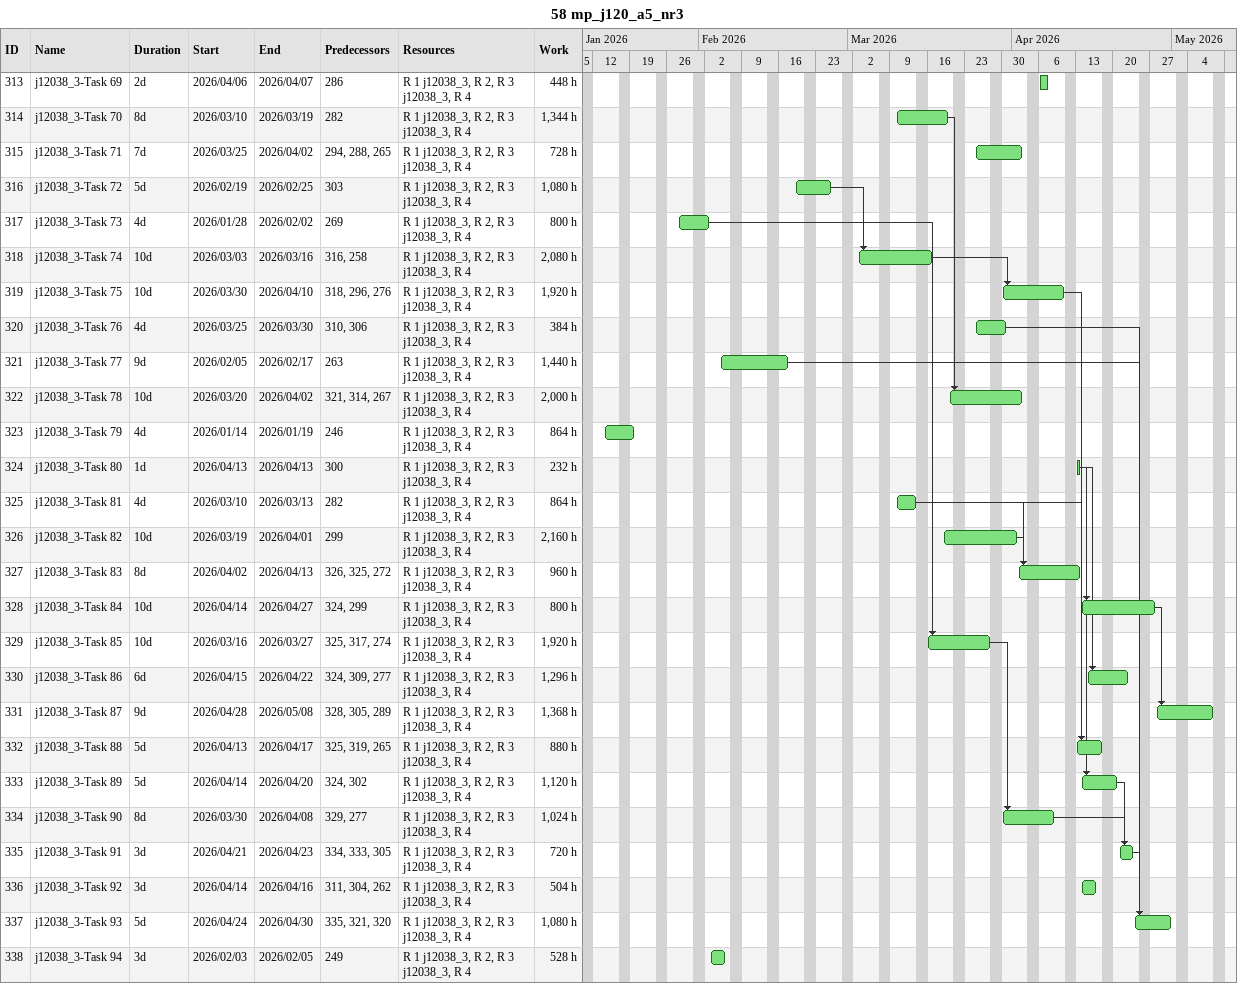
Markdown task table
58 mp_j120_a5_nr3

| ID | Task | Duration | Start | Finish | Predecessors | Resources | Work (h) |
|---|---|---|---|---|---|---|---|
| 313 | j12038_3-Task 69 | 2d | 2026-04-06 | 2026-04-07 | 286 | R 1 j12038_3, R 2, R 3 j12038_3, R 4 | 448 |
| 314 | j12038_3-Task 70 | 8d | 2026-03-10 | 2026-03-19 | 282 | R 1 j12038_3, R 2, R 3 j12038_3, R 4 | 1344 |
| 315 | j12038_3-Task 71 | 7d | 2026-03-25 | 2026-04-02 | 294, 288, 265 | R 1 j12038_3, R 2, R 3 j12038_3, R 4 | 728 |
| 316 | j12038_3-Task 72 | 5d | 2026-02-19 | 2026-02-25 | 303 | R 1 j12038_3, R 2, R 3 j12038_3, R 4 | 1080 |
| 317 | j12038_3-Task 73 | 4d | 2026-01-28 | 2026-02-02 | 269 | R 1 j12038_3, R 2, R 3 j12038_3, R 4 | 800 |
| 318 | j12038_3-Task 74 | 10d | 2026-03-03 | 2026-03-16 | 316, 258 | R 1 j12038_3, R 2, R 3 j12038_3, R 4 | 2080 |
| 319 | j12038_3-Task 75 | 10d | 2026-03-30 | 2026-04-10 | 318, 296, 276 | R 1 j12038_3, R 2, R 3 j12038_3, R 4 | 1920 |
| 320 | j12038_3-Task 76 | 4d | 2026-03-25 | 2026-03-30 | 310, 306 | R 1 j12038_3, R 2, R 3 j12038_3, R 4 | 384 |
| 321 | j12038_3-Task 77 | 9d | 2026-02-05 | 2026-02-17 | 263 | R 1 j12038_3, R 2, R 3 j12038_3, R 4 | 1440 |
| 322 | j12038_3-Task 78 | 10d | 2026-03-20 | 2026-04-02 | 321, 314, 267 | R 1 j12038_3, R 2, R 3 j12038_3, R 4 | 2000 |
| 323 | j12038_3-Task 79 | 4d | 2026-01-14 | 2026-01-19 | 246 | R 1 j12038_3, R 2, R 3 j12038_3, R 4 | 864 |
| 324 | j12038_3-Task 80 | 1d | 2026-04-13 | 2026-04-13 | 300 | R 1 j12038_3, R 2, R 3 j12038_3, R 4 | 232 |
| 325 | j12038_3-Task 81 | 4d | 2026-03-10 | 2026-03-13 | 282 | R 1 j12038_3, R 2, R 3 j12038_3, R 4 | 864 |
| 326 | j12038_3-Task 82 | 10d | 2026-03-19 | 2026-04-01 | 299 | R 1 j12038_3, R 2, R 3 j12038_3, R 4 | 2160 |
| 327 | j12038_3-Task 83 | 8d | 2026-04-02 | 2026-04-13 | 326, 325, 272 | R 1 j12038_3, R 2, R 3 j12038_3, R 4 | 960 |
| 328 | j12038_3-Task 84 | 10d | 2026-04-14 | 2026-04-27 | 324, 299 | R 1 j12038_3, R 2, R 3 j12038_3, R 4 | 800 |
| 329 | j12038_3-Task 85 | 10d | 2026-03-16 | 2026-03-27 | 325, 317, 274 | R 1 j12038_3, R 2, R 3 j12038_3, R 4 | 1920 |
| 330 | j12038_3-Task 86 | 6d | 2026-04-15 | 2026-04-22 | 324, 309, 277 | R 1 j12038_3, R 2, R 3 j12038_3, R 4 | 1296 |
| 331 | j12038_3-Task 87 | 9d | 2026-04-28 | 2026-05-08 | 328, 305, 289 | R 1 j12038_3, R 2, R 3 j12038_3, R 4 | 1368 |
| 332 | j12038_3-Task 88 | 5d | 2026-04-13 | 2026-04-17 | 325, 319, 265 | R 1 j12038_3, R 2, R 3 j12038_3, R 4 | 880 |
| 333 | j12038_3-Task 89 | 5d | 2026-04-14 | 2026-04-20 | 324, 302 | R 1 j12038_3, R 2, R 3 j12038_3, R 4 | 1120 |
| 334 | j12038_3-Task 90 | 8d | 2026-03-30 | 2026-04-08 | 329, 277 | R 1 j12038_3, R 2, R 3 j12038_3, R 4 | 1024 |
| 335 | j12038_3-Task 91 | 3d | 2026-04-21 | 2026-04-23 | 334, 333, 305 | R 1 j12038_3, R 2, R 3 j12038_3, R 4 | 720 |
| 336 | j12038_3-Task 92 | 3d | 2026-04-14 | 2026-04-16 | 311, 304, 262 | R 1 j12038_3, R 2, R 3 j12038_3, R 4 | 504 |
| 337 | j12038_3-Task 93 | 5d | 2026-04-24 | 2026-04-30 | 335, 321, 320 | R 1 j12038_3, R 2, R 3 j12038_3, R 4 | 1080 |
| 338 | j12038_3-Task 94 | 3d | 2026-02-03 | 2026-02-05 | 249 | R 1 j12038_3, R 2, R 3 j12038_3, R 4 | 528 |
